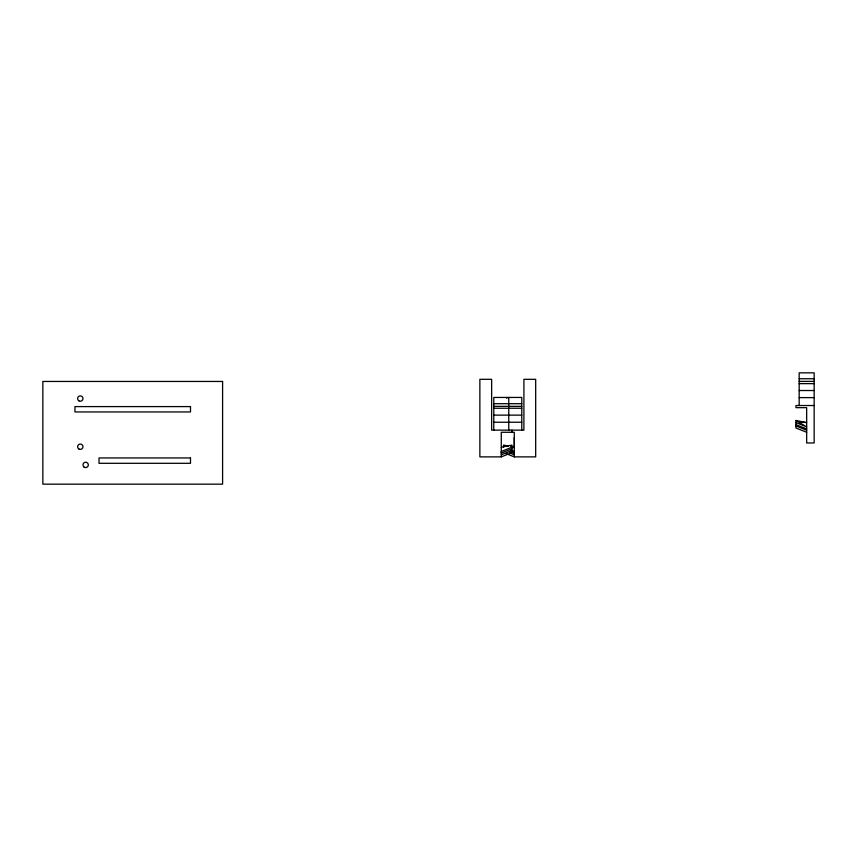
<?xml version="1.0" encoding="UTF-8"?>
<svg xmlns="http://www.w3.org/2000/svg" width="857" height="857" viewBox="0 0 857 857"><rect width="100%" height="100%" fill="white"/><g stroke="black" fill="none" stroke-linecap="round" stroke-linejoin="round"><path stroke-width="1.29" d="M514.286 447.932L514.286 437.509M511.961 447.225L501.27 451.5L501.27 453.128L511.961 448.854M501.27 454.81L511.961 450.536M505.962 453.557L514.286 456.877L535.679 456.877L535.679 379.308L523.906 379.308L523.906 430.128L491.639 430.128L491.639 379.308L479.866 379.308L479.866 456.877L501.27 456.877L511.961 452.603L511.961 445.083L501.27 447.225M799.174 378.751L814.15 378.751M799.174 381.397L814.15 381.397M799.174 383.636L814.15 383.636M799.174 390.524L814.15 390.524M799.174 397.616L814.15 397.616M493.782 403.69L521.774 403.69M814.15 405.522L795.96 405.522L795.96 407.664L806.662 407.664L806.662 442.973L814.15 442.973L814.15 372.838L799.174 372.838L799.174 405.522M493.782 406.336L521.774 406.336M493.782 408.243L521.774 408.243M493.782 415.131L521.774 415.131M493.782 422.233L521.774 422.233M799.527 421.837L806.662 422.619L795.96 420.476L795.96 427.997L806.662 432.271M508.34 446.036L503.584 445.083L503.584 447.225M510.718 446.518L514.286 447.225M795.96 422.619L806.662 426.893L795.96 420.476M795.96 424.686L806.662 428.961M795.96 425.929L806.662 430.203M510.718 450.075L514.286 451.5L514.275 453.128L510.718 451.703M509.529 452.914L514.286 454.81M521.774 430.128L521.774 397.444L493.782 397.444L493.782 430.128M514.286 456.877L514.286 432.271L501.27 432.271L501.27 456.877M511.961 430.128L511.961 432.271M508.758 397.444L508.758 430.128M506.787 397.444L506.787 398.366M222.595 381.451L42.85 381.451L42.85 484.162L222.595 484.162L222.595 381.451M190.5 406.593L74.945 406.593L74.945 411.949L190.5 411.949L190.5 406.593M190.5 457.949L99.016 457.949L99.016 463.305L190.5 463.305L190.5 457.949M83.922 466.947A2.678 2.678 0 0 0 88.282 465.383A2.678 2.678 0 0 0 84.747 462.384A2.678 2.678 0 0 0 83.922 466.947M78.962 449.036A2.678 2.678 0 0 0 82.968 446.722A2.678 2.678 0 0 0 78.962 444.397A2.678 2.678 0 0 0 78.962 449.036M78.844 400.819A2.678 2.678 0 0 0 82.968 398.709A2.678 2.678 0 0 0 79.08 396.191A2.678 2.678 0 0 0 78.844 400.819"/></g></svg>
